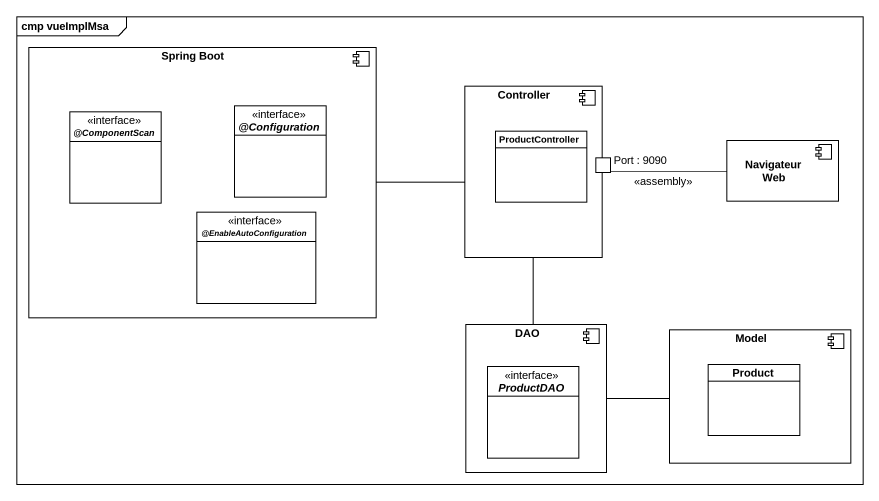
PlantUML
@startuml
mainframe cmp vueImplMsa
allowmixing
hide circle
hide empty members
component "Spring Boot" as Spring_Boot {
  interface "@ComponentScan" as ComponentScan
  interface "@Configuration" as Configuration
  interface "@EnableAutoConfiguration" as EnableAutoConfiguration
}
component Controller {
  class ProductController
  port "Port : 9090" as Port_9090
}
component "Navigateur Web" as Navigateur_Web
component DAO {
  interface ProductDAO
}
component Model {
  class Product
}
Spring_Boot -right- Controller
Navigateur_Web -left- Controller : <<assembly>>
DAO -up- Controller
DAO -right- Model
@enduml
